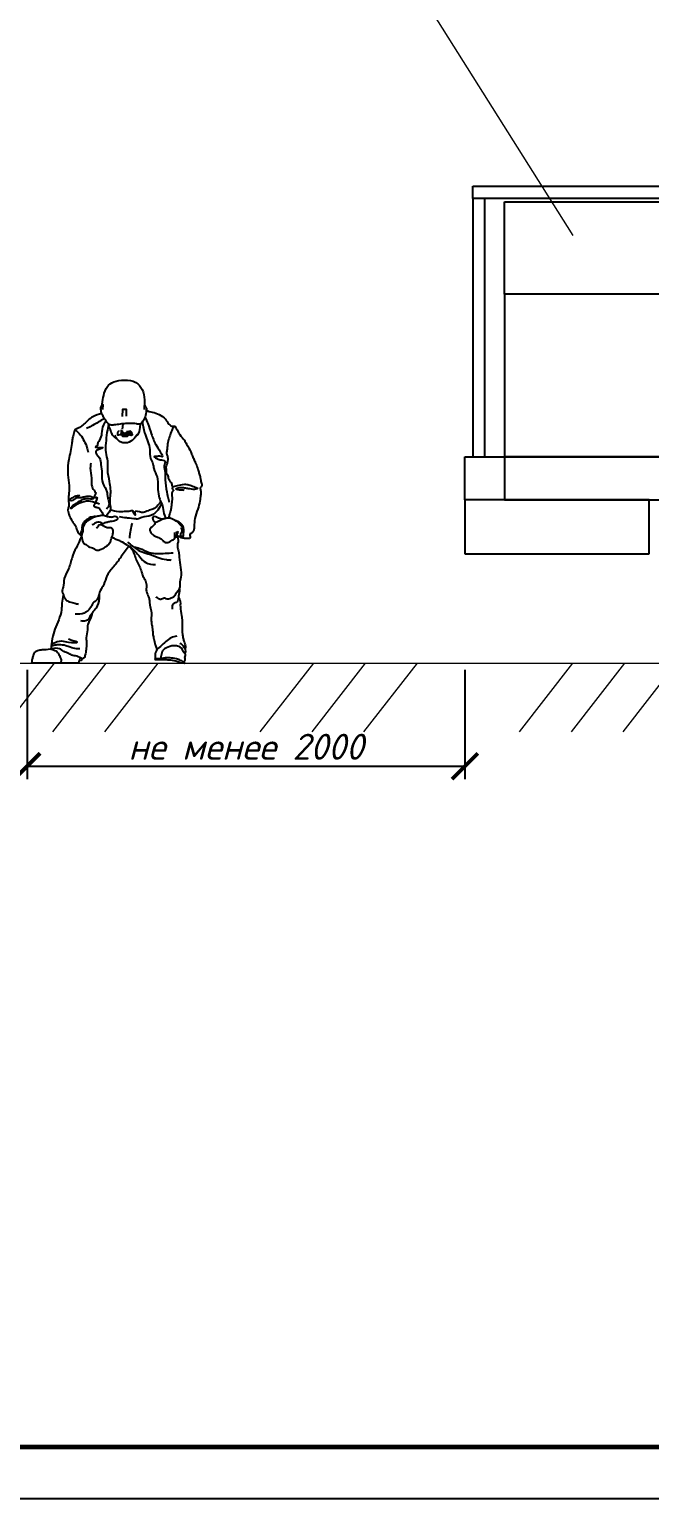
# Model space of a CAD drawing. Header units: millimetres. Extents: x 302528 to 620428, y -80391 to 59551.
# Drawn here: x 459392 to 465364, y 151 to 14296 of the extents above; entities that cross this region are included whole.
import ezdxf

# ---------------------------------------------------------------- set-up
doc = ezdxf.new("R2010")
doc.units = ezdxf.units.MM
doc.header["$MEASUREMENT"] = 0
doc.layers.add('RED', color=1, linetype='Continuous', lineweight=40)
doc.layers.add('Размеры', color=252, linetype='Continuous', lineweight=9)
doc.layers.add('РАМКА', color=7, linetype='Continuous')
doc.layers.add('Рамка и штамп', color=194, linetype='Continuous')
doc.styles.get("Standard").update_dxf_attribs({"font": 'isocpeui.ttf', "height": 300})
doc.styles.add('Италик', font='isocpeui.ttf')
doc.dimstyles.new('1-100', dxfattribs={"dimscale": 100, "dimtxt": 3, "dimasz": 2.5, "dimexe": 1.25, "dimexo": 0.625, "dimtad": 1, "dimdec": 0, "dimrnd": 5, "dimtxsty": 'Standard', "dimblk": 'ARCHTICK', "dimcen": 2.5, "dimadec": 0, "dimazin": 0, "dimtfac": 1, "dimtdec": 0, "dimtmove": 1, "dimatfit": 2, "dimfxl": 1, "dimarcsym": 0})

# ---------------------------------------------------------------- blocks, each defined once
blk = doc.blocks.new('_ArchTick')
at = {"color": 0, "const_width": 0.15}
blk.add_lwpolyline([(-0.5, -0.5), (0.5, 0.5)], dxfattribs=at)
blk = doc.blocks.new('*D349')
at = {"color": 0, "linetype": 'ByBlock', "lineweight": -2, "transparency": 16777216}
for p, q in [((459371, 8131), (459371, 7077)), ((463586, 8131), (463586, 7077)), ((459371, 7202), (463586, 7202))]:
    blk.add_line(p, q, dxfattribs=at)
at = {"layer": 'Defpoints', "color": 0, "linetype": 'ByBlock', "lineweight": 9, "transparency": 16777216}
for p in [(459371, 8193), (463586, 8193), (463586, 7202)]:
    blk.add_point(p, dxfattribs=at)
at = {"color": 0, "linetype": 'ByBlock', "lineweight": -2, "transparency": 16777216, "xscale": 250, "yscale": 250, "zscale": 250, "rotation": 180}
blk.add_blockref('_ArchTick', (459371, 7202), dxfattribs=at)
at = {"color": 0, "linetype": 'ByBlock', "lineweight": -2, "transparency": 16777216, "xscale": 250, "yscale": 250, "zscale": 250}
blk.add_blockref('_ArchTick', (463586, 7202), dxfattribs=at)
at = {"color": 0, "linetype": 'ByBlock', "lineweight": 9, "transparency": 16777216, "insert": (461478, 7390), "char_height": 300, "width": 317899.44, "attachment_point": 5, "style": 'Италик'}
blk.add_mtext('{\\H0.83333x;не менее 2000}', dxfattribs=at)

msp = doc.modelspace()

# ---------------------------------------------------------------- linework, layer by layer
at = {"color": 0, "lineweight": -3}
for p, q in [((463661.811, 12786.984), (467338.618, 12786.984)), ((463661.811, 12666.694), (463661.811, 12786.984)), ((467338.618, 12666.694), (463661.811, 12666.694)), ((463661.811, 12666.694), (463661.811, 10181.005)), ((463777.902, 12666.694), (463661.811, 12666.694)), ((463777.902, 10181.005), (463777.902, 12666.694)), ((463966.268, 12634.698), (469651.118, 12634.698)), ((463966.268, 11747.754), (463966.268, 12634.698)), ((465701.717, 11747.754), (463966.268, 11747.754)), ((470013.007, 11747.754), (463966.268, 11747.754)), ((463966.268, 11747.754), (463966.268, 10181.005)), ((463585.574, 10181.005), (463966.268, 10181.005)), ((463585.574, 9768.014), (463585.574, 10181.005)), ((463661.811, 10181.005), (463777.902, 10181.005)), ((470418.91, 10181.005), (463966.268, 10181.005)), ((463966.268, 10181.005), (465701.717, 10181.005)), ((463966.268, 10181.005), (463966.268, 9768.014)), ((463966.268, 10181.005), (463966.268, 9768.014)), ((463966.268, 9768.014), (463585.574, 9768.014)), ((463585.574, 9768.014), (463585.574, 9248.039)), ((465359.809, 9768.014), (463585.574, 9768.014)), ((463966.268, 9768.014), (470418.91, 9768.014)), ((465359.809, 9248.039), (465359.809, 9768.014)), ((463585.574, 9248.039), (465359.809, 9248.039))]:
    msp.add_line(p, q, dxfattribs=at)
at = {"layer": 'RED', "color": 0, "lineweight": -3}
for points in [[(460099.61, 10635.544), (460102.524, 10683.103), (460095.726, 10686.985)], [(460329.141, 10572.447), (460327.757, 10637.439), (460289.019, 10637.439), (460284.868, 10569.681)], [(460501.727, 10636.045), (460501.727, 10674.869), (460506.583, 10676.81)], [(460152.189, 10500.076), (460156.87, 10476.675)], [(460289.576, 10446.364), (460296.086, 10495.174), (460296.998, 10499.279)], [(460404.501, 10362.811), (460417.186, 10376.837), (460438.948, 10395.371), (460452.206, 10423.809), (460459.491, 10464.803), (460461.755, 10498.91)], [(460365.115, 10391.605), (460339.762, 10386.457), (460300.088, 10386.457), (460257.076, 10391.811)], [(460278.63, 10441.416), (460275.598, 10432.275), (460280.252, 10422.35), (460291.399, 10419.878)], [(460339.113, 10383.298), (460331.217, 10378.035), (460294.372, 10378.035), (460285.161, 10383.298)], [(460333.664, 10420.14), (460339.762, 10422.35), (460349.681, 10432.275)], [(459865.143, 8193.479), (459414.27, 8193.479)]]:
    msp.add_lwpolyline(points, dxfattribs=at)
for points, knots in [([(460081.182, 10659.129), (460081.311, 10659.337), (460082.23, 10660.579), (460089.698, 10665.009), (460094.666, 10711.108), (460106.68, 10772.513), (460131.659, 10858.688), (460210.572, 10914.137), (460308.649, 10921.636), (460417.324, 10913.802), (460486.653, 10828.52), (460503.909, 10747.134), (460497.481, 10681.757), (460513.61, 10658.661), (460519.565, 10650.996)], [203.413980892, 203.413980892, 203.413980892, 203.413980892, 203.987461894, 206.957575673, 219.163426662, 255.621909436, 295.814460982, 328.763243734, 373.640567227, 422.669513644, 461.710817637, 505.997007516, 529.978819094, 542.275015801, 542.275015801, 542.275015801, 542.275015801]), ([(460519.565, 10650.996), (460518.696, 10636.705), (460516.678, 10603.53), (460505.455, 10558.869), (460484.761, 10521.032), (460458.161, 10489.069), (460414.776, 10501.48), (460370.832, 10502.37), (460318.033, 10502.366), (460263.583, 10495.035), (460215.899, 10488.804), (460168.971, 10481.784), (460141.193, 10510.497), (460122.34, 10541.14), (460098.416, 10572.754), (460082.18, 10613.495), (460081.512, 10644.039), (460081.182, 10659.13)], [0, 0, 0, 0, 43.035889351, 99.900169714, 134.581557518, 176.298886657, 206.862040944, 259.019854096, 311.039430057, 364.356915426, 422.784377253, 459.0934099, 497.174826343, 531.727588912, 569.213956483, 615.30790366, 660.314759059, 660.314759059, 660.314759059, 660.314759059]), ([(460517.772, 10625.543), (460536.792, 10621.305), (460602.799, 10605.66), (460701.239, 10573.572), (460744.285, 10465.567), (460793.4, 10479.457), (460808.465, 10450.517), (460821.75, 10425.12), (460848.391, 10380.997), (460881.862, 10349.303), (460912.541, 10290.122), (460943.748, 10242.156), (460961.866, 10187.999), (460980.522, 10148.566), (461000.537, 10103.923), (461017.761, 10060.317), (461025.928, 10016.645), (461042.283, 9977.787), (461040.834, 9940.11), (461061.668, 9904.022), (461029.96, 9882.027), (461047.767, 9846.679), (461038.464, 9804.853), (461035.406, 9746.458), (461012.444, 9673.226), (460984.982, 9592.457), (460977.077, 9518.725), (460977.965, 9453.881), (460926.048, 9437.201), (460947.671, 9401.814), (460926.528, 9392.286), (460909.028, 9396.919), (460882.059, 9394.291), (460857.747, 9400.937), (460840.49, 9406.154), (460826.746, 9414.694)], [39.523116874, 39.523116874, 39.523116874, 39.523116874, 70.758212198, 147.991714001, 201.958957578, 210.29215249, 216.242579133, 248.722889403, 259.949595626, 298.051070276, 321.521701179, 366.2533577, 389.234787815, 412.674139495, 436.113515211, 467.73051537, 487.354642693, 507.301055915, 533.907400683, 548.625532103, 564.141574888, 580.968790233, 602.419134209, 632.379054354, 674.228718493, 725.061289307, 766.977481352, 797.869006201, 815.562433006, 833.410169001, 836.071729603, 850.357313343, 861.071463786, 879.281755508, 890.011313436, 890.011313436, 890.011313436, 890.011313436]), ([(460090.074, 10595.578), (460058.881, 10589.209), (459993.759, 10571.778), (459935.414, 10510.091), (459890.119, 10472.17), (459861.906, 10455.33), (459838.665, 10450.016), (459824.093, 10431.141), (459819.984, 10408.12), (459811.87, 10379.296), (459805.21, 10346.125), (459796.732, 10269.842), (459772.632, 10167.684), (459754.637, 10039.886), (459775.734, 9932.262), (459775.821, 9842.047), (459764.066, 9769.362), (459778.079, 9719.139), (459759.416, 9675.422), (459769.63, 9630.335), (459790.294, 9591.623), (459805.14, 9555.029), (459837.575, 9522.704), (459847.287, 9469.017), (459874.572, 9430.303), (459893.102, 9420.79)], [16.098182376, 16.098182376, 16.098182376, 16.098182376, 65.989238628, 123.438255095, 147.717421853, 160.731286548, 176.005126278, 184.097296864, 197.289421362, 212.918921013, 232.247588543, 251.368440008, 335.836438486, 400.769060204, 455.652492369, 510.20000074, 544.604143177, 572.960124951, 589.620258663, 618.19155834, 642.604869942, 660.676635175, 680.883146607, 713.523968142, 747.410490507, 747.410490507, 747.410490507, 747.410490507]), ([(460116.63, 10548.334), (460109.07, 10544.61), (460065.205, 10522.562), (460009.84, 10486.154), (459957.975, 10461.063), (459942.736, 10453.691)], [9.092898732, 9.092898732, 9.092898732, 9.092898732, 22.596665327, 87.773781555, 114.889829707, 114.889829707, 114.889829707, 114.889829707]), ([(460130.025, 10528.601), (460124.182, 10521.967), (460100.591, 10492.638), (460089.982, 10429.735), (460083.019, 10355.992), (460048.528, 10315.571), (460047.102, 10282.43), (460019.497, 10275.385), (460052.408, 10270.575), (460066.618, 10268.43), (460120.393, 10272.225), (460058.1, 10251.314), (460011.146, 10228.427), (460079.807, 10172.26), (460079.372, 10100.493), (460094.813, 10019.091), (460086.445, 9933.758), (460127.343, 9879.186), (460142.299, 9837.386), (460143.018, 9804.322), (460151.306, 9765.669), (460169.154, 9717.826), (460145.262, 9689.012), (460134.985, 9676.618)], [8.557183028, 8.557183028, 8.557183028, 8.557183028, 22.622920205, 68.967384459, 106.425742763, 139.886493207, 148.457067275, 157.740119886, 164.30496164, 183.477801446, 196.215734202, 222.56947973, 237.588322701, 276.084336652, 311.989183697, 356.80408261, 407.952889695, 442.125821817, 462.256859309, 478.250393531, 494.480064063, 526.664767794, 550.960120437, 550.960120437, 550.960120437, 550.960120437]), ([(460156.17, 10496.436), (460149.878, 10469.689), (460136.535, 10409.436), (460127.879, 10317.984), (460122.436, 10224.479), (460149.074, 10142.047), (460137.606, 10046.709), (460167.604, 9935.6), (460176.502, 9829.256), (460160.748, 9742.965), (460186.098, 9675.633), (460150.185, 9634.303), (460132.65, 9609.86), (460131.163, 9607.729)], [13.885294313, 13.885294313, 13.885294313, 13.885294313, 57.853185449, 112.736709806, 161.223352994, 206.398836863, 248.824707627, 312.263490523, 389.140351886, 417.49633366, 452.078156627, 493.683272404, 497.6373078, 497.6373078, 497.6373078, 497.6373078]), ([(460235.672, 10353.469), (460226.097, 10359.26), (460204.817, 10373.836), (460180.214, 10408.486), (460171.754, 10446.884), (460160.731, 10468.527), (460156.87, 10476.675)], [10.40735229, 10.40735229, 10.40735229, 10.40735229, 28.246078453, 51.771142577, 76.156984074, 90.59097263, 90.59097263, 90.59097263, 90.59097263]), ([(460480.229, 10516.947), (460486.034, 10476.647), (460497.077, 10410.617), (460535.721, 10326.772), (460556.349, 10248.217), (460547.74, 10171.699), (460585.891, 10117.35), (460588.088, 10053.486), (460632.454, 9986.284), (460629.113, 9893.13), (460632.196, 9791.189), (460684.244, 9709.196), (460683.698, 9629.345), (460701.979, 9597.453), (460708.6, 9587.894)], [10.756846021, 10.756846021, 10.756846021, 10.756846021, 75.541570384, 117.622014734, 157.928239205, 204.972646332, 234.728536678, 259.318085663, 304.761900393, 357.823400504, 404.867807631, 466.042140364, 507.519740274, 526.256273584, 526.256273584, 526.256273584, 526.256273584]), ([(460504.746, 10562.61), (460515.462, 10542.094), (460540.697, 10491.212), (460562.857, 10400.841), (460607.301, 10298.911), (460641.036, 10250.901), (460684.434, 10170.922), (460642.756, 10191.884), (460625.797, 10181.906), (460583.416, 10183.683), (460623.393, 10165.156), (460646.018, 10148.026), (460693.895, 10151.958), (460703.59, 10124.572), (460682.002, 10097.979), (460702.104, 10038.431), (460698.064, 9951.872), (460712.226, 9848.695), (460729.59, 9778.114), (460737.664, 9745.292)], [11.79279587, 11.79279587, 11.79279587, 11.79279587, 48.646509272, 102.627055512, 163.522087758, 210.935038494, 234.819338919, 245.821275759, 264.019354491, 276.203435317, 285.014441379, 311.405481406, 336.737821029, 341.514752823, 354.421277625, 384.669048454, 433.099367858, 495.489122534, 549.72142058, 549.72142058, 549.72142058, 549.72142058]), ([(459835.209, 10444.194), (459851.836, 10427.955), (459884.836, 10394.445), (459920.133, 10334.734), (459946.564, 10278.909), (459954.558, 10242.053), (459957.872, 10226.773)], [7.244168964, 7.244168964, 7.244168964, 7.244168964, 44.318745792, 82.44276348, 117.728328588, 142.718466031, 142.718466031, 142.718466031, 142.718466031]), ([(460430.303, 10400.639), (460424.575, 10391.646), (460408.119, 10365.811), (460371.858, 10322.469), (460312.103, 10309.265), (460268.042, 10322.813), (460237.117, 10347.654), (460223.059, 10371.434), (460213.905, 10386.917)], [0, 0, 0, 0, 32.083179506, 92.171398409, 164.498889856, 199.081419009, 227.740869519, 281.227622944, 281.227622944, 281.227622944, 281.227622944]), ([(460257.076, 10391.811), (460254.478, 10391.238), (460251.012, 10391.133), (460243.838, 10388.407), (460244.204, 10391.642), (460244.702, 10394.943), (460244.507, 10400.605), (460243.886, 10407.702), (460244.962, 10415.44), (460248.412, 10421.668), (460251.63, 10427.093), (460254.202, 10430.175), (460255.553, 10431.836), (460255.806, 10432.147)], [28.760983226, 28.760983226, 28.760983226, 28.760983226, 33.052799843, 35.239194099, 35.965995502, 37.137959088, 40.481266342, 44.118182911, 47.798466788, 51.829814454, 54.572790575, 57.161399285, 57.759269427, 57.759269427, 57.759269427, 57.759269427]), ([(460279.736, 10423.451), (460278.343, 10420.929), (460275.029, 10414.061), (460274.001, 10403.217), (460274.113, 10395.449), (460274.157, 10392.42)], [6.811270583, 6.811270583, 6.811270583, 6.811270583, 11.062711681, 18.113894254, 22.620104554, 22.620104554, 22.620104554, 22.620104554]), ([(460286.506, 10420.339), (460285.605, 10417.716), (460283.668, 10412.08), (460285.085, 10404.009), (460281.406, 10397.658), (460283.204, 10394.682), (460283.86, 10393.596)], [0, 0, 0, 0, 8.197464138, 17.620069373, 23.905601816, 27.516605982, 27.516605982, 27.516605982, 27.516605982]), ([(460338.707, 10431.365), (460336.509, 10425.73), (460332.667, 10415.884), (460320.559, 10407.291), (460306.918, 10403.985), (460295.589, 10412.913), (460288.849, 10422.904), (460288.809, 10430.15), (460288.797, 10432.432)], [0, 0, 0, 0, 17.678830337, 30.895070761, 43.375504669, 56.389820646, 71.093270654, 77.851293251, 77.851293251, 77.851293251, 77.851293251]), ([(460293.857, 10415.049), (460293.415, 10412.651), (460292.59, 10408.182), (460292.195, 10402.954), (460294.683, 10397.483), (460292.275, 10397.281), (460291.486, 10397.215)], [0, 0, 0, 0, 7.150737871, 13.32916918, 17.49615184, 19.526201934, 19.526201934, 19.526201934, 19.526201934]), ([(460299.15, 10410.641), (460299.317, 10408.589), (460299.671, 10404.274), (460298.925, 10398.578), (460299.953, 10395.137), (460300.326, 10393.889)], [0, 0, 0, 0, 6.178641348, 12.993976319, 16.869626048, 16.869626048, 16.869626048, 16.869626048]), ([(460317.23, 10406.882), (460316.125, 10404.718), (460315.224, 10401.676), (460318.833, 10400.37), (460320.176, 10399.884)], [6.627547501, 6.627547501, 6.627547501, 6.627547501, 9.803676816, 11.68483183, 11.68483183, 11.68483183, 11.68483183]), ([(460328.666, 10413.699), (460328.734, 10412.642), (460329.028, 10409.352), (460330.172, 10403.5), (460322.272, 10397.462), (460326.547, 10395.822), (460327.912, 10395.299)], [10.238462257, 10.238462257, 10.238462257, 10.238462257, 11.807633101, 15.127671228, 18.951191514, 20.744086081, 20.744086081, 20.744086081, 20.744086081]), ([(460335.363, 10420.756), (460335.492, 10419.721), (460336.047, 10414.114), (460335.315, 10405.565), (460338.805, 10396.397), (460336.781, 10392.278), (460336.08, 10390.852)], [4.101782924, 4.101782924, 4.101782924, 4.101782924, 5.652637053, 12.499389467, 16.82366644, 19.113939791, 19.113939791, 19.113939791, 19.113939791]), ([(460341.436, 10424.025), (460341.603, 10422.597), (460342.232, 10417.266), (460343.327, 10408.886), (460343.523, 10400.13), (460343.798, 10395.318), (460343.898, 10393.574)], [1.411842331, 1.411842331, 1.411842331, 1.411842331, 3.544943264, 9.376757417, 13.93760376, 16.529719662, 16.529719662, 16.529719662, 16.529719662]), ([(460349.134, 10431.727), (460349.715, 10431.113), (460352.574, 10427.734), (460355.16, 10418.524), (460359.019, 10407.757), (460362.414, 10398.419), (460362.032, 10393.442), (460361.906, 10391.796)], [2.547656748, 2.547656748, 2.547656748, 2.547656748, 3.808379425, 9.193345087, 16.201364358, 21.124136017, 23.557790926, 23.557790926, 23.557790926, 23.557790926]), ([(460365.115, 10391.605), (460369.068, 10391.278), (460374.67, 10390.468), (460380.748, 10391.455), (460385.868, 10393.36), (460383.209, 10396.668), (460382.324, 10400.2), (460381.511, 10404.412), (460380.049, 10408.792), (460378.905, 10413.098), (460375.793, 10417.512), (460372.115, 10423.537), (460366.611, 10427.481), (460363.415, 10430.316), (460362.426, 10431.152)], [27.012516586, 27.012516586, 27.012516586, 27.012516586, 32.77232045, 35.088906721, 37.043478245, 38.62080651, 39.930656855, 42.693724435, 44.855960303, 46.82081166, 49.236191165, 52.79983957, 57.204069411, 59.126953681, 59.126953681, 59.126953681, 59.126953681]), ([(460780.861, 10466.35), (460774.627, 10455.987), (460757.481, 10427.478), (460743.975, 10376.174), (460720.451, 10318.121), (460720.753, 10263.54), (460710.267, 10218.92), (460724.783, 10181.736), (460725.256, 10145.353), (460717.037, 10111.196), (460708.151, 10089.967), (460702.943, 10071.434), (460713.26, 10059.368), (460707.359, 10043.583), (460708.513, 10022.869), (460730.508, 10004.955), (460724.52, 9968.471), (460750.252, 9948.022), (460763.783, 9924.053), (460761.841, 9906.269), (460773.326, 9889.631), (460794.674, 9900.311), (460830.118, 9906.866), (460875.759, 9920.894), (460932.72, 9913.103), (460965.511, 9896.926), (461032.97, 9875.209), (460968.748, 9862.393), (460938.776, 9872.82), (460902.975, 9876.168), (460868.353, 9885.356), (460837.508, 9883.178), (460777.401, 9869.097), (460840.882, 9863.171), (460865.745, 9865.744), (460876.762, 9861.531), (460882.678, 9859.268)], [0, 0, 0, 0, 36.133227603, 99.398819344, 158.225424291, 221.779163036, 262.286767341, 291.224716503, 338.630783901, 369.273761652, 395.358846509, 409.504760354, 422.868327646, 437.014241491, 456.394167245, 481.702979272, 513.721385057, 552.686109621, 572.304793159, 593.650282829, 604.887352439, 624.513551926, 651.764974059, 719.594333912, 763.795499002, 814.336721625, 853.586237637, 897.012977698, 927.316548507, 961.083529959, 1002.064616135, 1030.207074006, 1066.860818259, 1114.7752515, 1130.574741574, 1148.9016137, 1148.9016137, 1148.9016137, 1148.9016137]), ([(459983.161, 10120.041), (459981.038, 10104.068), (459974.653, 10056.014), (459996.517, 9988.071), (459986.836, 9917.629), (460001.219, 9868.639), (460042.199, 9833.403), (460018.447, 9811.937), (460014.713, 9781.431), (460048.164, 9803.179), (460037.712, 9744.09), (459998.267, 9706.446), (460036.931, 9695.861), (460066.225, 9692.249), (460087.271, 9653.629), (460100.336, 9627.248), (460106.634, 9614.403)], [0, 0, 0, 0, 25.630616856, 77.112553823, 111.168605377, 136.083643779, 160.909376932, 175.189205788, 183.703265055, 194.561876198, 209.461363968, 245.143199813, 251.877220034, 267.380261017, 291.653554066, 315.111925947, 315.111925947, 315.111925947, 315.111925947]), ([(460066.743, 9726.098), (460056.259, 9729.272), (460023.173, 9739.288), (459961.902, 9763.448), (459883.094, 9738.296), (459837.423, 9720.853), (459781.196, 9667.005), (459807.409, 9714.93), (459835.013, 9727.282), (459865.228, 9749.769), (459891.1, 9764.184), (459922.848, 9779.699), (459953.027, 9780.559), (460028.292, 9773.979), (459995.786, 9793.911), (459970.294, 9801.659), (459930.407, 9799.679), (459887.218, 9781.674), (459834.398, 9793.037), (459810.202, 9750.629), (459767.338, 9765.379), (459813.18, 9787.226), (459831.005, 9803.934), (459857.931, 9809.148), (459871.047, 9810.028), (459878.196, 9810.508)], [0, 0, 0, 0, 32.92156546, 103.897027981, 194.027028574, 252.017694701, 295.618814366, 320.218383253, 362.242716334, 397.644188852, 429.309384219, 453.038933732, 498.381921431, 549.597642237, 563.758351674, 588.600430704, 635.778183308, 676.266521868, 729.621467231, 777.119217222, 793.898773419, 827.337925104, 866.069606294, 884.17677611, 905.87030349, 905.87030349, 905.87030349, 905.87030349]), ([(460771.686, 9894.57), (460766.53, 9885.321), (460767.223, 9868.133), (460786.531, 9855.936), (460767.606, 9847.368), (460759.031, 9821.129), (460769.635, 9788.953), (460762.942, 9744.149), (460759.555, 9704.187), (460753.054, 9664.203), (460744.208, 9633.396), (460737.057, 9609.997), (460729.178, 9596.057), (460726.885, 9591.633)], [11.236106515, 11.236106515, 11.236106515, 11.236106515, 28.103932841, 32.281471428, 40.636588728, 48.891919677, 77.424307003, 90.463315313, 121.359969176, 141.738763567, 155.198890285, 172.749277236, 180.728524598, 180.728524598, 180.728524598, 180.728524598]), ([(460657.728, 9751.48), (460652.551, 9744.116), (460633.974, 9718.594), (460600.588, 9681.2), (460546.151, 9667.931), (460506.665, 9649.012), (460463.455, 9641.589), (460399.132, 9670.062), (460411.084, 9635.91), (460412.459, 9614.29), (460401.42, 9635.311), (460393.202, 9642.932), (460392.495, 9666.552), (460354.907, 9653.613), (460314.498, 9656.333), (460246.815, 9646.74), (460197.436, 9660.666), (460170.448, 9669.005)], [17.556025892, 17.556025892, 17.556025892, 17.556025892, 31.991881296, 67.887140123, 94.166082857, 120.445165529, 135.901317171, 169.875770537, 182.2689817, 186.880489392, 194.567742604, 203.532138215, 209.870265584, 225.249785709, 246.836006743, 283.778936251, 328.797956541, 328.797956541, 328.797956541, 328.797956541]), ([(460667.059, 9729.281), (460655.748, 9708.303), (460629.621, 9663.558), (460565.343, 9604.118), (460484.877, 9610.109), (460442.86, 9579.993), (460392.384, 9585.281), (460347.568, 9590.881), (460310.221, 9594.613), (460261.669, 9602.079)], [11.782156649, 11.782156649, 11.782156649, 11.782156649, 50.131699039, 94.963999911, 142.732889884, 169.144308835, 175.667923668, 225.706226099, 254.781769985, 254.781769985, 254.781769985, 254.781769985]), ([(460032.829, 9604.297), (460027.267, 9605.072), (460012.878, 9606.473), (459993.321, 9602.941), (459974.375, 9597.249), (459959.613, 9587.813), (459943.882, 9574.696), (459920.691, 9562.054), (459907.712, 9536.911), (459897.223, 9512.646), (459900.252, 9490.388), (459896.445, 9471.123), (459888.927, 9456.127), (459881.613, 9443.538), (459886.868, 9431.118), (459893.509, 9422.792), (459894.404, 9414.372), (459895.628, 9411.417), (459895.887, 9410.875)], [5.701927417, 5.701927417, 5.701927417, 5.701927417, 14.670719745, 28.890580596, 37.127498116, 46.239771096, 56.657350068, 70.099908808, 87.435279026, 100.609000979, 111.543974241, 122.675735521, 131.295854223, 139.037174926, 143.97728093, 151.666419134, 155.960455078, 156.960821758, 156.960821758, 156.960821758, 156.960821758]), ([(460182.868, 9600.322), (460169.977, 9600.418), (460143.373, 9601.501), (460104.976, 9618.972), (460061.456, 9611.24), (460008.522, 9599.206), (459961.874, 9576), (459922.839, 9538.412), (459905.679, 9499.447), (459907.638, 9460.014), (459891.245, 9421.231), (459899.609, 9381.701), (459916.001, 9342.916), (459943.896, 9335.087), (459967.912, 9307.894), (460008.761, 9308.909), (460041.842, 9272.264), (460092.845, 9296.944), (460128.877, 9314.554), (460150.641, 9335.926), (460174.234, 9355.006), (460179.799, 9389.486), (460195.069, 9427.007), (460200.094, 9462.357), (460194.965, 9492.022), (460174.483, 9497.761), (460153.952, 9495.094), (460127.053, 9501.551), (460105.266, 9515.777), (460085.378, 9528.098), (460061.599, 9525.937), (460051.586, 9506.227), (460043.742, 9496.31), (460039.315, 9491.402)], [15.861349646, 15.861349646, 15.861349646, 15.861349646, 36.412991557, 58.219465495, 81.250235032, 104.907325513, 145.968261273, 162.193210451, 191.312691527, 210.524437736, 224.441831214, 257.1639762, 272.578008082, 287.996087894, 300.240240088, 328.671673379, 346.712632467, 370.369700462, 404.847871442, 422.991576615, 436.372972564, 455.584811072, 481.586995658, 498.897617054, 515.231682697, 521.279546934, 530.842673055, 548.475654204, 563.893734016, 572.446249416, 585.970357524, 595.530307485, 606.127961763, 606.127961763, 606.127961763, 606.127961763]), ([(460097.319, 9532.946), (460090.542, 9539.164), (460072.86, 9560.027), (460035.924, 9550.796), (460012.969, 9533.39), (460001.591, 9528.397), (459994.191, 9525.15)], [21.182840617, 21.182840617, 21.182840617, 21.182840617, 35.619690945, 62.667746104, 69.56275069, 82.391678204, 82.391678204, 82.391678204, 82.391678204]), ([(460182.868, 9600.322), (460189.035, 9602.794), (460202.884, 9608.722), (460229.514, 9613.316), (460251.767, 9576.424), (460218.918, 9567.083), (460196.74, 9558.521), (460171.44, 9558.837), (460145.765, 9550.481), (460118.318, 9546.643), (460097.441, 9537.496), (460092.858, 9525.189), (460092.278, 9523.289)], [23.212253443, 23.212253443, 23.212253443, 23.212253443, 33.973333352, 47.361650144, 62.775607852, 80.81656694, 86.864431176, 102.284289505, 119.917290765, 129.669598192, 147.71055728, 150.875479031, 150.875479031, 150.875479031, 150.875479031]), ([(460381.113, 9543.581), (460378.227, 9532.445), (460369.301, 9497.996), (460360.631, 9449.025), (460357.238, 9411.071), (460355.99, 9397.106)], [0, 0, 0, 0, 34.511521786, 106.757452963, 148.816489349, 148.816489349, 148.816489349, 148.816489349]), ([(460875.544, 9500.607), (460871.207, 9503.131), (460857.99, 9511.283), (460839.95, 9531.053), (460815.469, 9563.777), (460776.613, 9574.766), (460737.398, 9597.822), (460700.419, 9584.23), (460666.758, 9579.607), (460644.874, 9561.539), (460621.189, 9555.784), (460600.365, 9541.675), (460590.247, 9517.046), (460568.654, 9503.413), (460548.469, 9482.892), (460558.328, 9451.577), (460581.155, 9429.702), (460613.375, 9413.464), (460640.852, 9401.266), (460668.672, 9387.337), (460686.422, 9360.477), (460720.623, 9352.654), (460746.92, 9365.397), (460766.302, 9377.946), (460786.768, 9384.343), (460794.837, 9400.312), (460793.224, 9416.538), (460793.902, 9433.61), (460793.81, 9447.002), (460793.769, 9452.954)], [3.238284196, 3.238284196, 3.238284196, 3.238284196, 11.24834082, 28.108467761, 45.831279434, 75.159912741, 90.6611633, 115.95762522, 133.319944732, 144.568285552, 160.069709733, 171.992482963, 183.238261326, 200.961939985, 212.882968327, 225.038113872, 247.814498334, 262.75461629, 282.492187944, 296.397084221, 311.57127099, 332.39681662, 345.239472949, 357.515573519, 369.791498406, 377.787783964, 383.747263692, 395.666130388, 405.201186642, 405.201186642, 405.201186642, 405.201186642]), ([(460675.905, 9580.103), (460662.104, 9581.949), (460638.458, 9588.891), (460613.1, 9604.689), (460577.931, 9610.446), (460578.725, 9573.224), (460594.562, 9556.977), (460605.901, 9549.487), (460609.491, 9547.327)], [16.032701165, 16.032701165, 16.032701165, 16.032701165, 37.994309427, 54.036500548, 67.314377587, 81.972755291, 97.106933383, 103.81573486, 103.81573486, 103.81573486, 103.81573486]), ([(460794.054, 9407.306), (460795.611, 9407.36), (460800.374, 9407.807), (460808.535, 9412.159), (460823.428, 9412.98), (460836.127, 9417.961), (460853.664, 9421.807), (460850.264, 9432.551), (460849.651, 9442.425), (460858.637, 9449.655), (460864.969, 9460.323), (460861.884, 9471.508), (460863.165, 9481.676), (460857.446, 9490.534), (460854.739, 9496.351), (460853.115, 9499.841)], [2.155980292, 2.155980292, 2.155980292, 2.155980292, 4.640020048, 9.857514038, 16.614360103, 27.707424158, 34.178634389, 39.041576751, 42.74191397, 49.681335817, 55.88771376, 61.457470391, 67.488350598, 71.625902876, 77.832280819, 77.832280819, 77.832280819, 77.832280819]), ([(460847.026, 9420.693), (460851.003, 9419.194), (460860.004, 9416.533), (460880.694, 9418.789), (460871.864, 9441.994), (460879.956, 9460.06), (460878.152, 9481.525), (460876.406, 9504.349), (460864.714, 9523.432), (460852.35, 9541.522), (460833.69, 9553.384), (460815.266, 9562.275), (460802.654, 9566.717), (460797.626, 9567.866)], [3.090381547, 3.090381547, 3.090381547, 3.090381547, 10.107038096, 18.188892229, 28.827408113, 39.170436132, 50.271540548, 62.439369378, 75.474381201, 85.375077654, 97.316120888, 110.148234136, 118.402298122, 118.402298122, 118.402298122, 118.402298122]), ([(459893.739, 9418.511), (459889.161, 9406.425), (459873.751, 9367.134), (459839.307, 9300.566), (459798.154, 9208.665), (459778.478, 9104.418), (459719.828, 9017.225), (459724.19, 8938.989), (459704.818, 8888.8), (459716.924, 8856.849), (459728.342, 8830.984), (459741.97, 8799.533), (459782.846, 8782.924), (459823.492, 8771.975), (459852.858, 8765.651), (459864.243, 8763.2)], [98.692616755, 98.692616755, 98.692616755, 98.692616755, 119.386950196, 166.313814744, 218.769112766, 280.027823686, 335.132415671, 379.925475036, 402.480365475, 417.167493205, 432.532343716, 448.798989848, 469.576773574, 498.964106979, 517.571840988, 517.571840988, 517.571840988, 517.571840988]), ([(460335.054, 9330.145), (460314.169, 9343.37), (460290.528, 9358.338), (460252.825, 9374.742), (460225.445, 9381.32), (460203.421, 9399.256), (460190.447, 9406.114), (460187.248, 9407.668)], [0, 0, 0, 0, 39.478266766, 44.685176509, 65.891599143, 83.719365651, 89.419242774, 89.419242774, 89.419242774, 89.419242774]), ([(460337.969, 9360.668), (460353.722, 9347.503), (460391.918, 9315.582), (460454.641, 9270.844), (460542.705, 9246.195), (460625.071, 9215.327), (460700.089, 9190.515), (460743.167, 9187.999), (460759.174, 9187.064)], [0, 0, 0, 0, 61.703270008, 149.615153187, 227.893199931, 333.629605365, 414.747875433, 462.710160547, 462.710160547, 462.710160547, 462.710160547]), ([(460809.525, 9462.239), (460810.422, 9448.245), (460812.398, 9417.398), (460832.144, 9375.675), (460814.214, 9338.819), (460820.786, 9301.123), (460832.103, 9261.31), (460838.118, 9164.845), (460864.829, 9063.956), (460838.731, 8970.997), (460847.393, 8910.459), (460806.869, 8876.038), (460786.004, 8827.372), (460752.364, 8818.157), (460720.803, 8806.818), (460696.039, 8825.874), (460672.614, 8814.198), (460643.5, 8801.072), (460628.805, 8823.186), (460614.417, 8828.39), (460613.822, 8828.586)], [0, 0, 0, 0, 22.545315805, 49.693799551, 68.348465653, 83.79212208, 109.574113565, 134.896483253, 238.350049063, 269.96625631, 287.851003098, 331.949527306, 344.98696649, 369.991901637, 383.597129455, 395.641488609, 414.085567088, 421.158397365, 444.184242966, 445.170968546, 445.170968546, 445.170968546, 445.170968546]), ([(460793.648, 9415.674), (460799.035, 9420.51), (460809.375, 9429.554), (460820.038, 9443.82), (460825.01, 9456.45), (460826.575, 9463.349), (460827.254, 9466.341)], [18.047568518, 18.047568518, 18.047568518, 18.047568518, 29.588290402, 39.843005234, 46.261920479, 51.176432876, 51.176432876, 51.176432876, 51.176432876]), ([(460351.654, 9325.897), (460326.199, 9290.816), (460280.618, 9228.002), (460217.209, 9133.049), (460155.921, 9073.513), (460125.444, 9000.079), (460106.346, 8938.719), (460061.002, 8877.629), (460058.97, 8805.696), (460005.291, 8780.399), (459986.801, 8737.36), (459962.034, 8702.312), (459910.381, 8664.621), (459864.245, 8664.856), (459834.016, 8665.01)], [0, 0, 0, 0, 129.968795107, 232.718154906, 343.036329438, 380.233654704, 470.005530799, 534.212983887, 605.871098299, 662.02830657, 692.478808082, 743.853151091, 789.967231392, 877.604984542, 877.604984542, 877.604984542, 877.604984542]), ([(460335.054, 9330.145), (460347.041, 9322.496), (460383.144, 9299.458), (460403.277, 9237.068), (460425.477, 9175.481), (460452.623, 9125.879), (460474.133, 9079.01), (460483.172, 9028.8), (460515.293, 8989.31), (460521.645, 8936.953), (460513.41, 8882.827), (460539.638, 8840.204), (460550.805, 8795.017), (460550.071, 8748.993), (460573.224, 8688.434), (460562.135, 8626.806), (460569.208, 8569.59), (460580.942, 8523.031), (460578.465, 8474.241), (460593.412, 8423.725), (460598.073, 8378.692), (460614.265, 8344.664), (460618.661, 8327.837), (460619.779, 8322.494)], [0, 0, 0, 0, 22.363174998, 67.358140696, 98.498359582, 128.495031033, 157.55990972, 180.901025255, 208.916197762, 236.113696438, 262.940770239, 294.080989125, 312.516631104, 337.209636035, 367.036889517, 413.984199101, 434.228473154, 459.223543201, 490.60160353, 511.213152075, 543.222599983, 562.324727351, 571.0555161, 571.0555161, 571.0555161, 571.0555161]), ([(460361.055, 9320.524), (460378.303, 9303.138), (460411.58, 9269.595), (460459.111, 9215.537), (460512.414, 9148.886), (460573.447, 9145.378), (460607.31, 9143.431)], [0, 0, 0, 0, 73.250007663, 141.31569032, 218.812362513, 315.401362134, 315.401362134, 315.401362134, 315.401362134]), ([(460398.761, 9312.927), (460417.855, 9309.485), (460469.646, 9300.147), (460559.556, 9242.766), (460674.379, 9251.062), (460750.644, 9255.126), (460776.543, 9256.506)], [0, 0, 0, 0, 57.932503394, 157.134858074, 309.36398445, 387.646201428, 387.646201428, 387.646201428, 387.646201428]), ([(459719.41, 8851.528), (459713.198, 8824.83), (459703.372, 8777.012), (459705.461, 8661.598), (459626.845, 8526.788), (459605.968, 8400.333), (459597.933, 8329.988)], [11.595533123, 11.595533123, 11.595533123, 11.595533123, 55.395372775, 89.749754251, 194.386250548, 294.728223594, 294.728223594, 294.728223594, 294.728223594]), ([(460062.714, 8856.045), (460064.17, 8842.753), (460067.478, 8797.673), (460046.666, 8735.562), (460002.143, 8686.715), (459976.363, 8652.071), (459963.782, 8616.148), (459931.537, 8594.023), (459903.679, 8598.26), (459886.913, 8600.81)], [8.943411964, 8.943411964, 8.943411964, 8.943411964, 30.327188751, 81.365656863, 107.205752475, 136.304709499, 149.83886271, 167.198653484, 193.437482078, 193.437482078, 193.437482078, 193.437482078]), ([(460836.119, 8911.051), (460836.744, 8908.465), (460840.819, 8886.198), (460824.695, 8845.6), (460830.373, 8778.559), (460771.294, 8771.501), (460765.847, 8735.947), (460766.206, 8720.444), (460766.333, 8714.947)], [24.607324091, 24.607324091, 24.607324091, 24.607324091, 29.06479307, 62.895682304, 92.722935786, 118.804066008, 135.079984064, 144.022403837, 144.022403837, 144.022403837, 144.022403837]), ([(460828.196, 8829.457), (460833.761, 8820.883), (460849.793, 8792.649), (460840.997, 8728.85), (460858.769, 8663.827), (460864.273, 8590.826), (460861.075, 8527.961), (460865.351, 8467.66), (460873.406, 8425.387), (460883.872, 8394.428), (460894.453, 8370.441), (460896.72, 8348.064), (460893.196, 8334.784), (460891.113, 8329.072)], [6.940764534, 6.940764534, 6.940764534, 6.940764534, 23.019619999, 58.858886818, 104.071407176, 130.991472615, 175.703293204, 204.85189453, 227.650899402, 244.452916501, 257.116441051, 269.604724278, 279.340836063, 279.340836063, 279.340836063, 279.340836063]), ([(459993.589, 8674.505), (459992.291, 8660.88), (459985.513, 8623.351), (459948.797, 8575.471), (459954.983, 8505.49), (459933.819, 8445.289), (459946.749, 8386.629), (459937.933, 8335.354), (459937.976, 8296.001), (459928.483, 8273.316), (459926.27, 8268.266)], [55.170752134, 55.170752134, 55.170752134, 55.170752134, 77.084044482, 116.824487955, 145.139610293, 185.938302246, 216.265935134, 238.548724277, 269.077255169, 277.87159262, 277.87159262, 277.87159262, 277.87159262]), ([(459879.356, 8332.679), (459867.99, 8332.238), (459835.796, 8330.989), (459789.911, 8344.655), (459738.204, 8367.745), (459683.939, 8370.481), (459647.556, 8371.362), (459612.765, 8358.873), (459600.887, 8354.571)], [0, 0, 0, 0, 18.16506964, 51.451655429, 75.074829574, 109.623099038, 131.916860936, 146.256095472, 146.256095472, 146.256095472, 146.256095472]), ([(459603.122, 8371.473), (459609.749, 8376.733), (459635.156, 8396.608), (459702.884, 8416.241), (459759.935, 8392.551), (459887.966, 8390.959), (459807.038, 8408.668), (459783.074, 8420.519), (459769.783, 8427.091)], [187.423183363, 187.423183363, 187.423183363, 187.423183363, 200.782578486, 244.862676172, 281.69420545, 326.098103684, 347.169358791, 373.406229819, 373.406229819, 373.406229819, 373.406229819]), ([(460810.928, 8455.936), (460792.774, 8451.016), (460731.74, 8434.475), (460675.929, 8369.568), (460606.217, 8317.507), (460602.84, 8265.634), (460602.256, 8238.145), (460600.892, 8227.656)], [0, 0, 0, 0, 29.694217537, 99.830910468, 134.146826012, 161.151184878, 178.27716949, 178.27716949, 178.27716949, 178.27716949]), ([(460878.315, 8204.097), (460886.229, 8213.528), (460897.752, 8227.259), (460886.531, 8250.171), (460904.851, 8275.37), (460872.633, 8298.854), (460864.971, 8339.445), (460824.452, 8361.834), (460770.022, 8364.307), (460723.884, 8349.928), (460687.613, 8328.33), (460667.029, 8307.911), (460666.231, 8280.722), (460657.795, 8261.073), (460658.383, 8249.028), (460658.575, 8245.094)], [0, 0, 0, 0, 32.743459199, 47.675619361, 68.995152336, 109.682766497, 138.526230872, 191.3367163, 229.537431516, 302.781115921, 330.41737233, 357.421525999, 384.420313213, 408.568988233, 420.282533521, 420.282533521, 420.282533521, 420.282533521]), ([(460840.227, 8388.583), (460846.202, 8384.94), (460874.449, 8367.718), (460899.738, 8324.853), (460892.467, 8291.88), (460890.279, 8284.362)], [0, 0, 0, 0, 11.284345803, 53.342722053, 65.833742692, 65.833742692, 65.833742692, 65.833742692]), ([(459903.639, 8235.86), (459886.213, 8246.287), (459853.557, 8263.705), (459801.191, 8267.635), (459759.563, 8295.005), (459717.144, 8307.822), (459674.613, 8344.225), (459627.851, 8336.362), (459573.961, 8324.749), (459526.521, 8322.615), (459475.913, 8317.696), (459442.456, 8301.106), (459428.071, 8272.23), (459422.928, 8240.76), (459414.479, 8217.827), (459414.54, 8204.366), (459414.27, 8193.479)], [9.069039881, 9.069039881, 9.069039881, 9.069039881, 41.202520869, 68.130232399, 90.693774301, 119.589763903, 138.628302032, 176.977413854, 187.269080006, 227.837576284, 252.391953519, 268.662412447, 284.92870599, 301.56486509, 320.164311102, 323.126758387, 323.126758387, 323.126758387, 323.126758387]), ([(459600.271, 8330.455), (459608.948, 8327.934), (459631.675, 8319.726), (459669.376, 8302.049), (459683.45, 8261.196), (459698.629, 8234.154), (459698.229, 8211.663), (459695.266, 8200.698), (459692.803, 8193.479)], [57.479266022, 57.479266022, 57.479266022, 57.479266022, 71.900732568, 95.435991723, 120.716582496, 137.953837621, 144.005739989, 156.173943712, 156.173943712, 156.173943712, 156.173943712]), ([(459882.43, 8247.73), (459882.248, 8247.3), (459874.972, 8229.854), (459871.607, 8210.695), (459865.143, 8193.479)], [14.223450751, 14.223450751, 14.223450751, 14.223450751, 14.972590132, 44.549427612, 44.549427612, 44.549427612, 44.549427612]), ([(459926.27, 8268.266), (459926.092, 8264.307), (459925.773, 8256.1), (459919.616, 8245.267), (459910.223, 8240.551), (459902.936, 8235.135), (459894.64, 8230.869), (459892.778, 8216.921), (459880.991, 8220.901), (459874.799, 8221.329), (459873.691, 8221.361)], [11.890885097, 11.890885097, 11.890885097, 11.890885097, 18.216057635, 24.970229211, 30.539830974, 34.716970584, 39.66283787, 44.842930292, 52.567880126, 54.309241663, 54.309241663, 54.309241663, 54.309241663]), ([(460892.403, 8193.968), (460889.665, 8193.274), (460859.793, 8187.35), (460809.052, 8216.366), (460743.315, 8224.727), (460692.167, 8225.642), (460646.593, 8229.084), (460616.858, 8226.471), (460600.892, 8227.656)], [15.181330177, 15.181330177, 15.181330177, 15.181330177, 19.796107537, 65.450423898, 98.74096537, 126.907018392, 146.962250336, 172.598387754, 172.598387754, 172.598387754, 172.598387754]), ([(460892.403, 8193.968), (460891.609, 8194.409), (460876.696, 8202.859), (460851.985, 8223.475), (460802.129, 8239.37), (460751.742, 8245.317), (460698.982, 8247.804), (460657.186, 8234.802), (460623.845, 8234.844), (460607.142, 8237.928), (460601.983, 8239.023)], [12.541104211, 12.541104211, 12.541104211, 12.541104211, 13.997214175, 40.041729237, 63.307297285, 96.507745978, 121.549324722, 147.026835883, 165.808019942, 174.256245265, 174.256245265, 174.256245265, 174.256245265])]:
    msp.add_open_spline(points, degree=3, knots=knots, dxfattribs=at)
for points in [[(460081.182, 10659.129), (460081.182, 10659.129), (460081.182, 10659.13), (460081.182, 10659.13)], [(460081.182, 10659.129), (460081.182, 10659.129), (460081.182, 10659.129), (460081.182, 10659.129)]]:
    msp.add_open_spline(points, degree=3, dxfattribs=at)
at = {"layer": 'Размеры', "color": 0}
for p, q in [((464628.918, 12312.475), (462584.048, 15554.933)), ((459630.769, 8193.479), (459116.385, 7534.461)), ((460129.969, 8193.479), (459615.585, 7534.461)), ((460629.169, 8193.479), (460114.785, 7534.461)), ((462126.769, 8193.479), (461612.385, 7534.461)), ((462625.969, 8193.479), (462111.585, 7534.461)), ((463125.169, 8193.479), (462610.785, 7534.461)), ((464622.769, 8193.479), (464108.385, 7534.461)), ((465121.969, 8193.479), (464607.585, 7534.461)), ((465621.169, 8193.479), (465106.785, 7534.461))]:
    msp.add_line(p, q, dxfattribs=at)
at = {"layer": 'Размеры', "color": 0, "lineweight": 9}
msp.add_line((446852.527, 8193.479), (475605.169, 8193.479), dxfattribs=at)
at = {"layer": 'РАМКА', "color": 0, "linetype": 'Continuous', "lineweight": 60}
msp.add_line((444738.525, 651.262), (526338.525, 651.262), dxfattribs=at)
at = {"layer": 'Рамка и штамп', "color": 7}
msp.add_lwpolyline([(442738.525, 151.262), (526838.525, 151.262), (526838.525, 59551.262), (442738.525, 59551.262)], close=True, dxfattribs=at)

# ---------------------------------------------------------------- dimensions: what is measured, and where the dimension line sits
at = {"color": 0, "linetype": 'ByBlock', "lineweight": 9}
dim = msp.add_aligned_dim(p1=(459370.55, 8193.479), p2=(463585.574, 8193.479), distance=-991.362, text='{\\H0.83333x;не менее 2000}', dimstyle='1-100', override={"dimtxsty": 'Италик'}, dxfattribs=at)
dim.commit()
dim.dimension.update_dxf_attribs({"geometry": '*D349', "text_midpoint": (461478.062, 7389.711)})

doc.saveas('drawing.dxf')
